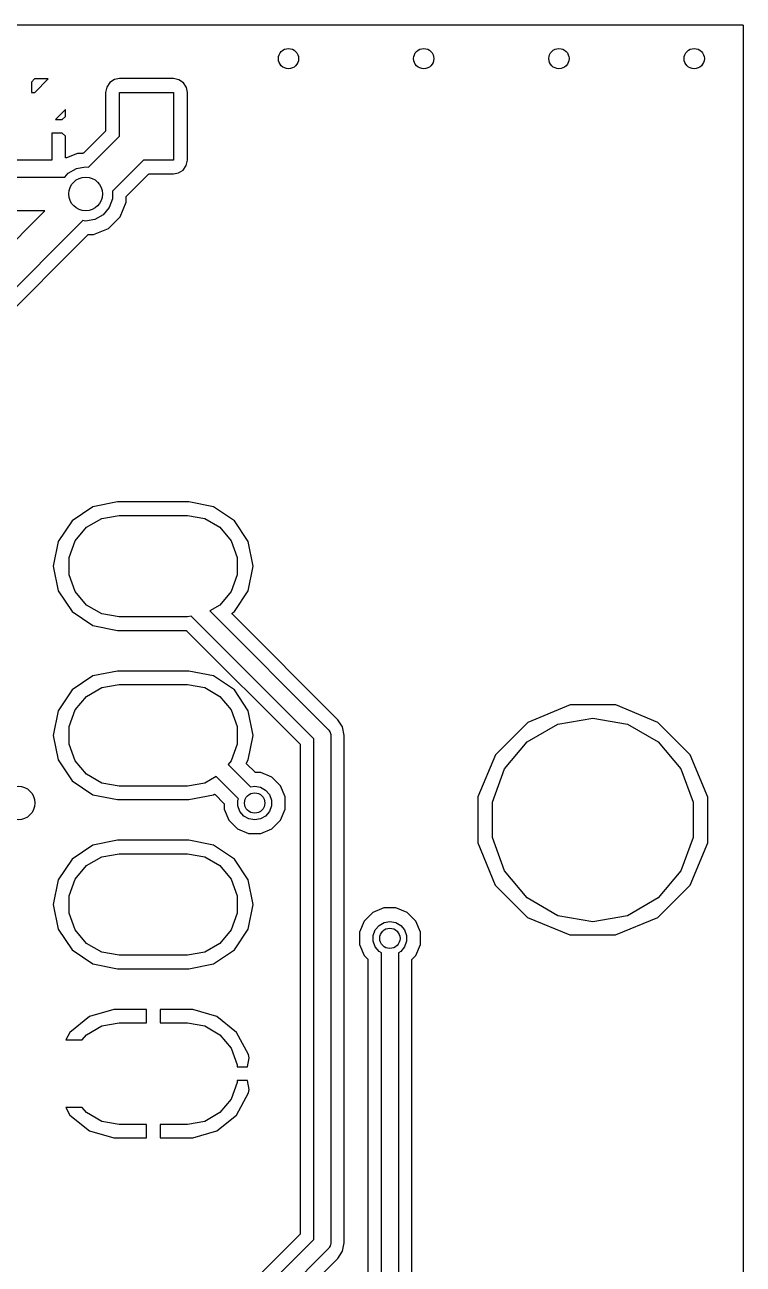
# Model space of a CAD drawing. Extents: x 0.3 to 75.7, y -92.7 to -0.5.
# Drawn here: x 65.1 to 75.72, y -73.82 to -55.5 of the extents above; entities that cross this region are included whole.
import ezdxf

# ---------------------------------------------------------------- set-up
doc = ezdxf.new("R2010")
doc.units = 0
doc.header["$MEASUREMENT"] = 0
doc.layers.add('BLACK', color=7, linetype='CONTINUOUS')

msp = doc.modelspace()

# ---------------------------------------------------------------- linework, layer by layer
at = {"layer": 'Black'}
for p, q in [((0.288, -55.5), (75.712, -55.5)), ((75.712, -55.5), (75.7131, -55.5002)), ((75.7131, -55.5002), (75.7143, -55.5002)), ((75.7143, -55.5002), (75.7153, -55.5006)), ((75.7153, -55.5006), (75.7164, -55.5008)), ((75.7164, -55.5008), (75.7174, -55.5014)), ((75.7174, -55.5014), (75.7185, -55.5017)), ((75.7185, -55.5017), (75.7194, -55.5025)), ((75.7194, -55.5025), (75.7204, -55.503)), ((75.7204, -55.503), (75.7211, -55.5039)), ((75.7211, -55.5039), (75.722, -55.5046)), ((75.722, -55.5046), (75.7225, -55.5056)), ((75.7225, -55.5056), (75.7233, -55.5065)), ((75.7233, -55.5065), (75.7236, -55.5076)), ((75.7236, -55.5076), (75.7242, -55.5086)), ((75.7242, -55.5086), (75.7244, -55.5097)), ((75.7244, -55.5097), (75.7248, -55.5107)), ((75.7248, -55.5107), (75.7248, -55.5119)), ((75.7248, -55.5119), (75.725, -55.513)), ((75.725, -55.513), (75.725, -92.712)), ((65.2456, -56.3), (65.2, -56.3456)), ((65.2, -56.3456), (65.2, -56.5)), ((65.4464, -56.3), (65.2456, -56.3)), ((65.2464, -56.5), (65.4464, -56.3)), ((66.3578, -56.3538), (66.3122, -56.4207)), ((66.426, -56.31), (66.3578, -56.3538)), ((66.5012, -56.2958), (66.426, -56.31)), ((67.2987, -56.2958), (66.5012, -56.2958)), ((67.3793, -56.3122), (67.2987, -56.2958)), ((67.4462, -56.3578), (67.3793, -56.3122)), ((67.49, -56.426), (67.4462, -56.3578)), ((65.2, -56.5), (65.2464, -56.5)), ((66.3122, -56.4207), (66.2958, -56.5013)), ((66.2958, -56.5013), (66.2958, -57.0624)), ((66.5, -57.1464), (66.5, -56.5)), ((66.5, -56.5), (67.3, -56.5)), ((67.3, -56.5), (67.3, -57.5)), ((67.5042, -56.5012), (67.49, -56.426)), ((67.5042, -57.4987), (67.5042, -56.5012)), ((65.7, -56.7536), (65.5536, -56.9)), ((65.7, -56.8544), (65.7, -56.7536)), ((65.5536, -56.9), (65.6544, -56.9)), ((65.6544, -56.9), (65.7, -56.8544)), ((65.6544, -57.1), (65.5, -57.1)), ((65.5, -57.1), (65.5, -57.5)), ((65.7, -57.1456), (65.6544, -57.1)), ((66.292, -57.0716), (65.9674, -57.3962)), ((66.2923, -57.0711), (66.292, -57.0716)), ((66.2928, -57.0707), (66.2923, -57.0711)), ((66.2936, -57.0693), (66.2928, -57.0707)), ((66.2946, -57.0679), (66.2936, -57.0693)), ((66.2948, -57.0673), (66.2946, -57.0679)), ((66.295, -57.0668), (66.2948, -57.0673)), ((66.2953, -57.0652), (66.295, -57.0668)), ((66.2958, -57.0635), (66.2953, -57.0652)), ((66.2958, -57.0624), (66.2957, -57.063)), ((66.2957, -57.063), (66.2958, -57.0635)), ((65.7, -57.4553), (65.7, -57.1456)), ((66.0408, -57.6057), (66.5, -57.1464)), ((65.5, -57.5), (64.7, -57.5)), ((65.7002, -57.4567), (65.7, -57.4553)), ((65.7003, -57.4581), (65.7002, -57.4567)), ((65.7006, -57.4589), (65.7003, -57.4581)), ((65.7008, -57.4598), (65.7006, -57.4589)), ((65.7015, -57.461), (65.7008, -57.4598)), ((65.702, -57.4623), (65.7015, -57.461)), ((65.7026, -57.4629), (65.702, -57.4623)), ((65.703, -57.4637), (65.7026, -57.4629)), ((65.7041, -57.4646), (65.703, -57.4637)), ((65.7051, -57.4656), (65.7041, -57.4646)), ((65.7058, -57.466), (65.7051, -57.4656)), ((65.7065, -57.4666), (65.7058, -57.466)), ((65.7078, -57.4671), (65.7065, -57.4666)), ((65.7091, -57.4677), (65.7078, -57.4671)), ((65.7099, -57.4678), (65.7091, -57.4677)), ((65.7107, -57.4681), (65.7099, -57.4678)), ((65.7122, -57.4681), (65.7107, -57.4681)), ((65.7136, -57.4683), (65.7122, -57.4681)), ((65.7144, -57.4681), (65.7136, -57.4683)), ((65.7153, -57.4681), (65.7144, -57.4681)), ((65.7166, -57.4676), (65.7153, -57.4681)), ((65.718, -57.4673), (65.7166, -57.4676)), ((65.8812, -57.3999), (65.718, -57.4673)), ((65.9582, -57.4), (65.8812, -57.3999)), ((65.9588, -57.3999), (65.9582, -57.4)), ((65.9594, -57.3999), (65.9588, -57.3999)), ((65.961, -57.3995), (65.9594, -57.3999)), ((65.9627, -57.3992), (65.961, -57.3995)), ((65.9632, -57.3989), (65.9627, -57.3992)), ((65.9637, -57.3987), (65.9632, -57.3989)), ((65.9651, -57.3978), (65.9637, -57.3987)), ((65.9666, -57.3969), (65.9651, -57.3978)), ((65.967, -57.3965), (65.9666, -57.3969)), ((65.9674, -57.3962), (65.967, -57.3965)), ((66.8536, -57.5), (66.3954, -57.9581)), ((67.3, -57.5), (66.8536, -57.5)), ((67.4878, -57.5793), (67.5042, -57.4987)), ((65.6936, -57.75), (65.7419, -57.6924)), ((65.7419, -57.6924), (65.8627, -57.6227)), ((65.8627, -57.6227), (66, -57.5985)), ((66, -57.5985), (66.0408, -57.6057)), ((67.2988, -57.7042), (67.374, -57.69)), ((67.374, -57.69), (67.4422, -57.6462)), ((67.4422, -57.6462), (67.4878, -57.5793)), ((63.5, -57.75), (65.6936, -57.75)), ((66.6038, -58.0326), (66.9284, -57.708)), ((66.9284, -57.708), (66.9289, -57.7077)), ((66.9289, -57.7077), (66.9293, -57.7072)), ((66.9293, -57.7072), (66.9307, -57.7064)), ((66.9307, -57.7064), (66.9321, -57.7054)), ((66.9321, -57.7054), (66.9327, -57.7052)), ((66.9327, -57.7052), (66.9332, -57.705)), ((66.9332, -57.705), (66.9348, -57.7047)), ((66.9348, -57.7047), (66.9365, -57.7042)), ((66.9365, -57.7042), (66.937, -57.7043)), ((66.937, -57.7043), (66.9376, -57.7042)), ((66.9376, -57.7042), (67.2988, -57.7042)), ((66.3954, -57.9581), (66.3954, -58.0697)), ((66.5999, -58.1199), (66.6, -58.0418)), ((66.6, -58.0407), (66.6005, -58.039)), ((66.6001, -58.0412), (66.6, -58.0407)), ((66.6, -58.0418), (66.6001, -58.0412)), ((66.6005, -58.039), (66.6008, -58.0374)), ((66.6008, -58.0374), (66.601, -58.0369)), ((66.601, -58.0369), (66.6012, -58.0363)), ((66.6012, -58.0363), (66.6022, -58.0349)), ((66.6022, -58.0349), (66.603, -58.0335)), ((66.603, -58.0335), (66.6034, -58.0331)), ((66.6034, -58.0331), (66.6038, -58.0326)), ((66.3477, -58.2008), (66.2581, -58.3076)), ((66.3954, -58.0697), (66.3477, -58.2008)), ((66.5084, -58.3403), (66.5999, -58.1199)), ((63.5408, -60.1057), (65.3964, -58.25)), ((65.3964, -58.25), (63.6036, -58.25)), ((65.9592, -58.3943), (63.8954, -60.4581)), ((66, -58.4015), (65.9592, -58.3943)), ((66.1373, -58.3773), (66, -58.4015)), ((66.2581, -58.3076), (66.1373, -58.3773)), ((66.3394, -58.509), (66.5084, -58.3403)), ((64.1038, -60.5326), (66.0326, -58.6038)), ((66.0326, -58.6038), (66.033, -58.6035)), ((66.033, -58.6035), (66.0334, -58.6031)), ((66.0334, -58.6031), (66.0349, -58.6022)), ((66.0349, -58.6022), (66.0362, -58.6013)), ((66.0362, -58.6013), (66.0368, -58.6011)), ((66.0368, -58.6011), (66.0373, -58.6008)), ((66.0373, -58.6008), (66.039, -58.6005)), ((66.039, -58.6005), (66.0406, -58.6001)), ((66.0406, -58.6001), (66.0412, -58.6001)), ((66.0412, -58.6001), (66.0418, -58.6)), ((66.0418, -58.6), (66.1188, -58.6001)), ((66.1188, -58.6001), (66.3394, -58.509)), ((66.1079, -62.6225), (65.7998, -62.8284)), ((66.4726, -62.55), (66.1079, -62.6225)), ((67.5274, -62.55), (66.4726, -62.55)), ((67.8921, -62.6225), (67.5274, -62.55)), ((68.2002, -62.8284), (67.8921, -62.6225)), ((66.0131, -62.9255), (66.2387, -62.7952)), ((66.2387, -62.7952), (66.4952, -62.75)), ((66.4952, -62.75), (67.5048, -62.75)), ((67.5048, -62.75), (67.7613, -62.7952)), ((67.7613, -62.7952), (67.9869, -62.9255)), ((65.7998, -62.8284), (65.5939, -63.1365)), ((65.8457, -63.125), (66.0131, -62.9255)), ((67.9869, -62.9255), (68.1543, -63.125)), ((68.4061, -63.1365), (68.2002, -62.8284)), ((65.5939, -63.1365), (65.5216, -63.5)), ((65.7566, -63.3698), (65.8457, -63.125)), ((68.1543, -63.125), (68.2434, -63.3698)), ((68.4784, -63.5), (68.4061, -63.1365)), ((65.7566, -63.6302), (65.7566, -63.3698)), ((68.2434, -63.3698), (68.2434, -63.6302)), ((65.5216, -63.5), (65.5939, -63.8635)), ((68.4061, -63.8635), (68.4784, -63.5)), ((65.8457, -63.875), (65.7566, -63.6302)), ((68.2434, -63.6302), (68.1543, -63.875)), ((65.5939, -63.8635), (65.7998, -64.1716)), ((66.0131, -64.0745), (65.8457, -63.875)), ((68.1543, -63.875), (67.9869, -64.0745)), ((68.2002, -64.1716), (68.4061, -63.8635)), ((66.2387, -64.2048), (66.0131, -64.0745)), ((67.9869, -64.0745), (67.8375, -64.1608)), ((65.7998, -64.1716), (66.1079, -64.3774)), ((66.4952, -64.25), (66.2387, -64.2048)), ((67.5048, -64.25), (66.4952, -64.25)), ((67.563, -64.2397), (67.5048, -64.25)), ((69.375, -66.0518), (67.563, -64.2397)), ((67.8375, -64.1608), (69.5884, -65.9116)), ((68.1663, -64.2021), (68.1665, -64.2)), ((68.1663, -64.2022), (68.1663, -64.2021)), ((68.1663, -64.2024), (68.1663, -64.2022)), ((68.1668, -64.2044), (68.1663, -64.2024)), ((68.1665, -64.2), (68.1667, -64.1979)), ((68.1667, -64.1977), (68.1668, -64.1976)), ((68.1667, -64.1979), (68.1667, -64.1977)), ((68.1668, -64.1976), (68.1677, -64.1957)), ((68.1673, -64.2065), (68.1668, -64.2044)), ((68.1674, -64.2066), (68.1673, -64.2065)), ((68.1675, -64.2067), (68.1674, -64.2066)), ((68.1687, -64.2084), (68.1675, -64.2067)), ((68.1677, -64.1957), (68.1686, -64.1938)), ((68.1686, -64.1938), (68.1687, -64.1937)), ((68.1687, -64.1937), (68.1688, -64.1935)), ((68.1698, -64.2102), (68.1687, -64.2084)), ((68.1688, -64.1935), (68.1703, -64.1921)), ((68.17, -64.2103), (68.1698, -64.2102)), ((68.17, -64.2104), (68.17, -64.2103)), ((69.7289, -65.7693), (68.17, -64.2104)), ((68.1703, -64.1921), (68.1718, -64.1906)), ((68.1718, -64.1906), (68.1719, -64.1905)), ((68.1719, -64.1905), (68.172, -64.1904)), ((68.172, -64.1904), (68.2002, -64.1716)), ((66.1079, -64.3774), (66.4726, -64.45)), ((66.4726, -64.45), (67.485, -64.45)), ((67.485, -64.45), (67.4856, -64.4501)), ((67.4856, -64.4501), (67.4861, -64.45)), ((67.4861, -64.45), (67.4878, -64.4505)), ((67.4878, -64.4505), (67.4894, -64.4508)), ((67.4894, -64.4508), (67.4899, -64.4511)), ((67.4899, -64.4511), (67.4905, -64.4512)), ((67.4905, -64.4512), (67.4919, -64.4522)), ((67.4919, -64.4522), (67.4934, -64.453)), ((67.4934, -64.453), (67.4937, -64.4535)), ((67.4937, -64.4535), (67.4942, -64.4538)), ((67.4942, -64.4538), (69.1712, -66.1308)), ((66.1079, -65.1226), (65.7998, -65.3284)), ((66.4726, -65.05), (66.1079, -65.1226)), ((67.5274, -65.05), (66.4726, -65.05)), ((67.8921, -65.1226), (67.5274, -65.05)), ((68.2002, -65.3284), (67.8921, -65.1226)), ((65.7998, -65.3284), (65.5939, -65.6365)), ((66.0131, -65.4255), (66.2387, -65.2952)), ((66.2387, -65.2952), (66.4952, -65.25)), ((66.4952, -65.25), (67.5048, -65.25)), ((67.5048, -65.25), (67.7613, -65.2952)), ((67.7613, -65.2952), (67.9869, -65.4255)), ((68.4061, -65.6365), (68.2002, -65.3284)), ((65.8457, -65.625), (66.0131, -65.4255)), ((67.9869, -65.4255), (68.1543, -65.625)), ((73.1633, -65.5497), (72.5383, -65.808)), ((73.8396, -65.5503), (73.1633, -65.5497)), ((74.4642, -65.8097), (73.8396, -65.5503)), ((65.5939, -65.6365), (65.5216, -66)), ((65.7566, -65.8698), (65.8457, -65.625)), ((68.1543, -65.625), (68.2434, -65.8698)), ((68.4784, -66), (68.4061, -65.6365)), ((72.985, -65.8351), (73.5, -65.7443)), ((73.5, -65.7443), (74.015, -65.8351)), ((65.7566, -66.1302), (65.7566, -65.8698)), ((68.2434, -65.8698), (68.2434, -66.1302)), ((69.5884, -65.9116), (69.5915, -65.9161)), ((69.5915, -65.9161), (69.5958, -65.9197)), ((69.5958, -65.9197), (69.6039, -65.9338)), ((69.6039, -65.9338), (69.6133, -65.9472)), ((69.8, -65.8757), (69.7289, -65.7693)), ((69.825, -66.0013), (69.8, -65.8757)), ((72.5383, -65.808), (72.0597, -66.2858)), ((72.5321, -66.0965), (72.985, -65.8351)), ((74.015, -65.8351), (74.4679, -66.0965)), ((74.942, -66.2883), (74.4642, -65.8097)), ((65.5216, -66), (65.5939, -66.3635)), ((68.4061, -66.3635), (68.4784, -66)), ((69.375, -73.4482), (69.375, -66.0518)), ((69.6133, -65.9472), (69.6147, -65.9525)), ((69.6147, -65.9525), (69.6175, -65.9572)), ((69.6175, -65.9572), (69.6203, -65.9733)), ((69.6203, -65.9733), (69.6245, -65.9891)), ((69.6245, -65.9891), (69.624, -65.9946)), ((69.624, -65.9946), (69.625, -66)), ((69.625, -66), (69.625, -73.5)), ((69.825, -67.5892), (69.825, -66.0013)), ((72.196, -66.4971), (72.5321, -66.0965)), ((74.4679, -66.0965), (74.804, -66.4971)), ((65.8457, -66.375), (65.7566, -66.1302)), ((68.2434, -66.1302), (68.1543, -66.375)), ((69.1712, -66.1308), (69.1715, -66.1313)), ((69.1715, -66.1313), (69.172, -66.1316)), ((69.172, -66.1316), (69.1728, -66.1331)), ((69.1728, -66.1331), (69.1738, -66.1345)), ((69.1738, -66.1345), (69.1739, -66.1351)), ((69.1739, -66.1351), (69.1742, -66.1356)), ((69.1742, -66.1356), (69.1745, -66.1372)), ((69.1745, -66.1372), (69.175, -66.1389)), ((69.175, -66.1389), (69.1749, -66.1394)), ((69.1749, -66.1394), (69.175, -66.14)), ((69.175, -66.14), (69.175, -73.36)), ((72.0597, -66.2858), (71.8003, -66.9104)), ((75.2003, -66.9133), (74.942, -66.2883)), ((65.5939, -66.3635), (65.7998, -66.6716)), ((66.0131, -66.5745), (65.8457, -66.375)), ((68.1543, -66.375), (68.1075, -66.4307)), ((68.1075, -66.4307), (68.4369, -66.7602)), ((68.3766, -66.4127), (68.3768, -66.4106)), ((68.3767, -66.4129), (68.3766, -66.4127)), ((68.3767, -66.413), (68.3767, -66.4129)), ((68.3773, -66.415), (68.3767, -66.413)), ((68.3768, -66.4106), (68.377, -66.4085)), ((68.377, -66.4082), (68.3779, -66.4063)), ((68.377, -66.4084), (68.377, -66.4082)), ((68.377, -66.4085), (68.377, -66.4084)), ((68.3778, -66.4171), (68.3773, -66.415)), ((68.3779, -66.4172), (68.3778, -66.4171)), ((68.3779, -66.4063), (68.3788, -66.4044)), ((68.3779, -66.4173), (68.3779, -66.4172)), ((68.3792, -66.419), (68.3779, -66.4173)), ((68.3788, -66.4044), (68.4061, -66.3635)), ((68.3804, -66.4208), (68.3792, -66.419)), ((68.5058, -66.5462), (68.3804, -66.4208)), ((66.2387, -66.7048), (66.0131, -66.5745)), ((67.9304, -66.6071), (67.7613, -66.7048)), ((68.26, -66.9368), (67.9304, -66.6071)), ((68.5063, -66.5465), (68.5058, -66.5462)), ((68.5067, -66.547), (68.5063, -66.5465)), ((68.5081, -66.5478), (68.5067, -66.547)), ((68.5095, -66.5488), (68.5081, -66.5478)), ((68.5101, -66.5489), (68.5095, -66.5488)), ((68.5106, -66.5492), (68.5101, -66.5489)), ((68.5122, -66.5495), (68.5106, -66.5492)), ((68.5139, -66.55), (68.5122, -66.5495)), ((68.5144, -66.5499), (68.5139, -66.55)), ((68.515, -66.55), (68.5144, -66.5499)), ((68.5899, -66.5501), (68.515, -66.55)), ((68.7552, -66.6187), (68.5899, -66.5501)), ((68.8817, -66.7454), (68.7552, -66.6187)), ((72.0171, -66.9885), (72.196, -66.4971)), ((74.804, -66.4971), (74.9829, -66.9885)), ((65.7998, -66.6716), (66.1079, -66.8774)), ((66.4952, -66.75), (66.2387, -66.7048)), ((67.5048, -66.75), (66.4952, -66.75)), ((67.7613, -66.7048), (67.5048, -66.75)), ((68.4369, -66.7602), (68.5, -66.749)), ((68.5, -66.749), (68.5858, -66.7642)), ((68.5858, -66.7642), (68.6613, -66.8078)), ((68.6613, -66.8078), (68.7173, -66.8745)), ((68.9501, -66.9109), (68.8817, -66.7454)), ((66.1079, -66.8774), (66.4726, -66.95)), ((66.4726, -66.95), (67.5274, -66.95)), ((67.5274, -66.95), (67.8921, -66.8774)), ((67.8921, -66.8774), (67.8987, -66.8731)), ((67.8987, -66.8731), (67.9006, -66.8722)), ((67.9006, -66.8722), (67.9025, -66.8713)), ((67.9025, -66.8713), (67.9027, -66.8713)), ((67.9027, -66.8713), (67.9028, -66.8713)), ((67.9028, -66.8713), (67.9049, -66.8711)), ((67.9049, -66.8711), (67.907, -66.8709)), ((67.907, -66.8709), (67.9072, -66.871)), ((67.9072, -66.871), (67.9073, -66.871)), ((67.9073, -66.871), (67.9093, -66.8716)), ((67.9093, -66.8716), (67.9114, -66.8721)), ((67.9114, -66.8721), (67.9115, -66.8722)), ((67.9115, -66.8722), (67.9116, -66.8722)), ((67.9116, -66.8722), (67.9133, -66.8735)), ((67.9133, -66.8735), (67.9151, -66.8747)), ((67.9151, -66.8747), (68.0462, -67.0058)), ((68.0462, -67.0058), (68.0465, -67.0063)), ((68.0465, -67.0063), (68.047, -67.0066)), ((68.047, -67.0066), (68.0478, -67.0081)), ((68.0478, -67.0081), (68.0488, -67.0095)), ((68.0488, -67.0095), (68.0489, -67.0101)), ((68.0489, -67.0101), (68.0492, -67.0106)), ((68.0492, -67.0106), (68.0495, -67.0122)), ((68.0495, -67.0122), (68.0499, -67.0139)), ((68.0499, -67.0139), (68.0499, -67.0144)), ((68.0499, -67.0144), (68.05, -67.015)), ((68.05, -67.015), (68.0499, -67.0891)), ((68.2529, -66.9564), (68.26, -66.9368)), ((68.2529, -67.0436), (68.2529, -66.9564)), ((68.7173, -66.8745), (68.7471, -66.9564)), ((68.7471, -66.9564), (68.7471, -67.0436)), ((68.9499, -67.0899), (68.9501, -66.9109)), ((71.8003, -66.9104), (71.7997, -67.5867)), ((72.0171, -67.5115), (72.0171, -66.9885)), ((74.9829, -66.9885), (74.9829, -67.5115)), ((75.1997, -67.5896), (75.2003, -66.9133)), ((68.0499, -67.0891), (68.1183, -67.2546)), ((68.2827, -67.1255), (68.2529, -67.0436)), ((68.3387, -67.1922), (68.2827, -67.1255)), ((68.4142, -67.2358), (68.3387, -67.1922)), ((68.6613, -67.1922), (68.5858, -67.2358)), ((68.7173, -67.1255), (68.6613, -67.1922)), ((68.7471, -67.0436), (68.7173, -67.1255)), ((68.8813, -67.2552), (68.9499, -67.0899)), ((68.1183, -67.2546), (68.2448, -67.3813)), ((68.2448, -67.3813), (68.4101, -67.4499)), ((68.5, -67.251), (68.4142, -67.2358)), ((68.5858, -67.2358), (68.5, -67.251)), ((68.5891, -67.4501), (68.7546, -67.3817)), ((68.7546, -67.3817), (68.8813, -67.2552)), ((66.4726, -67.55), (66.1079, -67.6226)), ((67.5274, -67.55), (66.4726, -67.55)), ((67.8921, -67.6226), (67.5274, -67.55)), ((68.4101, -67.4499), (68.5891, -67.4501)), ((72.196, -68.0029), (72.0171, -67.5115)), ((74.9829, -67.5115), (74.804, -68.0029)), ((66.1079, -67.6226), (65.7998, -67.8284)), ((66.2387, -67.7952), (66.4952, -67.75)), ((66.4952, -67.75), (67.5048, -67.75)), ((67.5048, -67.75), (67.7613, -67.7952)), ((68.2002, -67.8284), (67.8921, -67.6226)), ((69.825, -73.4987), (69.825, -67.5892)), ((71.7997, -67.5867), (72.058, -68.2117)), ((74.9403, -68.2142), (75.1997, -67.5896)), ((65.7998, -67.8284), (65.5939, -68.1365)), ((65.8457, -68.125), (66.0131, -67.9255)), ((66.0131, -67.9255), (66.2387, -67.7952)), ((67.7613, -67.7952), (67.9869, -67.9255)), ((67.9869, -67.9255), (68.1543, -68.125)), ((68.4061, -68.1365), (68.2002, -67.8284)), ((65.7566, -68.3698), (65.8457, -68.125)), ((68.1543, -68.125), (68.2434, -68.3698)), ((72.5321, -68.4035), (72.196, -68.0029)), ((74.804, -68.0029), (74.4679, -68.4035)), ((65.5939, -68.1365), (65.5216, -68.5)), ((68.4784, -68.5), (68.4061, -68.1365)), ((72.058, -68.2117), (72.5358, -68.6903)), ((74.4617, -68.692), (74.9403, -68.2142)), ((65.7566, -68.6302), (65.7566, -68.3698)), ((68.2434, -68.3698), (68.2434, -68.6302)), ((72.985, -68.6649), (72.5321, -68.4035)), ((74.4679, -68.4035), (74.015, -68.6649)), ((65.5216, -68.5), (65.5939, -68.8635)), ((65.8457, -68.875), (65.7566, -68.6302)), ((68.2434, -68.6302), (68.1543, -68.875)), ((68.4061, -68.8635), (68.4784, -68.5)), ((70.2454, -68.6183), (70.1187, -68.7448)), ((70.4109, -68.5499), (70.2454, -68.6183)), ((70.5899, -68.5501), (70.4109, -68.5499)), ((70.7552, -68.6187), (70.5899, -68.5501)), ((70.8817, -68.7454), (70.7552, -68.6187)), ((73.5, -68.7557), (72.985, -68.6649)), ((74.015, -68.6649), (73.5, -68.7557)), ((65.5939, -68.8635), (65.7998, -69.1716)), ((68.2002, -69.1716), (68.4061, -68.8635)), ((70.1187, -68.7448), (70.0501, -68.9101)), ((70.2827, -68.8745), (70.3387, -68.8078)), ((70.3387, -68.8078), (70.4142, -68.7642)), ((70.4142, -68.7642), (70.5, -68.749)), ((70.5, -68.749), (70.5858, -68.7642)), ((70.5858, -68.7642), (70.6613, -68.8078)), ((70.6613, -68.8078), (70.7173, -68.8745)), ((70.9501, -68.9109), (70.8817, -68.7454)), ((72.5358, -68.6903), (73.1604, -68.9497)), ((73.8367, -68.9503), (74.4617, -68.692)), ((66.0131, -69.0745), (65.8457, -68.875)), ((68.1543, -68.875), (67.9869, -69.0745)), ((70.0501, -68.9101), (70.0499, -69.0891)), ((70.2529, -68.9564), (70.2827, -68.8745)), ((70.2529, -69.0436), (70.2529, -68.9564)), ((70.2827, -69.1255), (70.2529, -69.0436)), ((70.7173, -68.8745), (70.7471, -68.9564)), ((70.7471, -69.0436), (70.7173, -69.1255)), ((70.7471, -68.9564), (70.7471, -69.0436)), ((70.9499, -69.0899), (70.9501, -68.9109)), ((73.1604, -68.9497), (73.8367, -68.9503)), ((65.7998, -69.1716), (66.1079, -69.3774)), ((66.2387, -69.2048), (66.0131, -69.0745)), ((66.4952, -69.25), (66.2387, -69.2048)), ((67.7613, -69.2048), (67.5048, -69.25)), ((67.9869, -69.0745), (67.7613, -69.2048)), ((67.8921, -69.3774), (68.2002, -69.1716)), ((70.0499, -69.0891), (70.1183, -69.2546)), ((70.3387, -69.1922), (70.2827, -69.1255)), ((70.375, -69.2132), (70.3387, -69.1922)), ((70.375, -74.9482), (70.375, -69.2132)), ((70.6613, -69.1922), (70.625, -69.2132)), ((70.625, -69.2132), (70.625, -75)), ((70.7173, -69.1255), (70.6613, -69.1922)), ((70.8813, -69.2552), (70.9499, -69.0899)), ((66.1079, -69.3774), (66.4726, -69.45)), ((67.5048, -69.25), (66.4952, -69.25)), ((67.5274, -69.45), (67.8921, -69.3774)), ((70.1183, -69.2546), (70.1712, -69.3076)), ((70.1712, -69.3076), (70.1715, -69.308)), ((70.1715, -69.308), (70.172, -69.3084)), ((70.172, -69.3084), (70.1728, -69.3099)), ((70.1728, -69.3099), (70.1738, -69.3113)), ((70.1738, -69.3113), (70.1739, -69.3118)), ((70.1739, -69.3118), (70.1742, -69.3123)), ((70.1742, -69.3123), (70.1745, -69.314)), ((70.1745, -69.314), (70.175, -69.3156)), ((70.175, -69.3156), (70.1749, -69.3162)), ((70.1749, -69.3162), (70.175, -69.3168)), ((70.175, -69.3168), (70.175, -74.86)), ((70.825, -69.3157), (70.8255, -69.314)), ((70.8251, -69.3162), (70.825, -69.3157)), ((70.825, -69.3168), (70.8251, -69.3162)), ((70.825, -74.9987), (70.825, -69.3168)), ((70.8255, -69.314), (70.8258, -69.3124)), ((70.8258, -69.3124), (70.8261, -69.3119)), ((70.8261, -69.3119), (70.8262, -69.3113)), ((70.8262, -69.3113), (70.8272, -69.3099)), ((70.8272, -69.3099), (70.828, -69.3084)), ((70.828, -69.3084), (70.8285, -69.3081)), ((70.8285, -69.3081), (70.8288, -69.3076)), ((70.8288, -69.3076), (70.8813, -69.2552)), ((66.4726, -69.45), (67.5274, -69.45)), ((66.4149, -70.05), (66.0573, -70.1553)), ((66.9, -70.05), (66.4149, -70.05)), ((66.9, -70.25), (66.9, -70.05)), ((67.1, -70.05), (67.1, -70.25)), ((67.5851, -70.05), (67.1, -70.05)), ((67.9427, -70.1553), (67.5851, -70.05)), ((66.0573, -70.1553), (65.7677, -70.3891)), ((66.0131, -70.4255), (66.2387, -70.2952)), ((66.2387, -70.2952), (66.4952, -70.25)), ((66.4952, -70.25), (66.9, -70.25)), ((67.1, -70.25), (67.5048, -70.25)), ((67.5048, -70.25), (67.7613, -70.2952)), ((67.7613, -70.2952), (67.9869, -70.4255)), ((68.2323, -70.3891), (67.9427, -70.1553)), ((65.7677, -70.3891), (65.7073, -70.5)), ((65.7073, -70.5), (65.9506, -70.5)), ((65.9506, -70.5), (66.0131, -70.4255)), ((67.9869, -70.4255), (68.1543, -70.625)), ((68.4106, -70.7164), (68.2323, -70.3891)), ((68.1543, -70.625), (68.2434, -70.8698)), ((68.2434, -70.8698), (68.2434, -70.9)), ((68.3948, -70.9), (68.4204, -70.7641)), ((68.4204, -70.7641), (68.4106, -70.7164)), ((68.2434, -70.9), (68.3948, -70.9)), ((68.2434, -71.1302), (68.1543, -71.375)), ((68.2434, -71.1), (68.2434, -71.1302)), ((68.3948, -71.1), (68.2434, -71.1)), ((68.4204, -71.2359), (68.3948, -71.1)), ((68.4106, -71.2836), (68.4204, -71.2359)), ((68.1543, -71.375), (67.9869, -71.5745)), ((68.2323, -71.6109), (68.4106, -71.2836)), ((65.7073, -71.5), (65.7677, -71.6109)), ((65.9506, -71.5), (65.7073, -71.5)), ((65.7677, -71.6109), (66.0573, -71.8447)), ((66.0131, -71.5745), (65.9506, -71.5)), ((66.2387, -71.7048), (66.0131, -71.5745)), ((67.9869, -71.5745), (67.7613, -71.7048)), ((67.9427, -71.8447), (68.2323, -71.6109)), ((66.4952, -71.75), (66.2387, -71.7048)), ((66.9, -71.75), (66.4952, -71.75)), ((66.9, -71.95), (66.9, -71.75)), ((67.5048, -71.75), (67.1, -71.75)), ((67.1, -71.75), (67.1, -71.95)), ((67.7613, -71.7048), (67.5048, -71.75)), ((66.0573, -71.8447), (66.4149, -71.95)), ((66.4149, -71.95), (66.9, -71.95)), ((67.1, -71.95), (67.5851, -71.95)), ((67.5851, -71.95), (67.9427, -71.8447)), ((69.1712, -73.3692), (67.4942, -75.0462)), ((69.1715, -73.3687), (69.1712, -73.3692)), ((69.172, -73.3684), (69.1715, -73.3687)), ((69.1728, -73.3669), (69.172, -73.3684)), ((69.1738, -73.3655), (69.1728, -73.3669)), ((69.1739, -73.3649), (69.1738, -73.3655)), ((69.1742, -73.3644), (69.1739, -73.3649)), ((69.1745, -73.3628), (69.1742, -73.3644)), ((69.175, -73.3611), (69.1745, -73.3628)), ((69.175, -73.36), (69.1749, -73.3606)), ((69.1749, -73.3606), (69.175, -73.3611)), ((67.563, -75.2603), (69.375, -73.4482)), ((69.5884, -73.5884), (67.8375, -75.3392)), ((69.5915, -73.5839), (69.5884, -73.5884)), ((69.5958, -73.5803), (69.5915, -73.5839)), ((69.6039, -73.5662), (69.5958, -73.5803)), ((69.6133, -73.5528), (69.6039, -73.5662)), ((69.6147, -73.5475), (69.6133, -73.5528)), ((69.6175, -73.5428), (69.6147, -73.5475)), ((69.6203, -73.5267), (69.6175, -73.5428)), ((69.6245, -73.5109), (69.6203, -73.5267)), ((69.625, -73.5), (69.624, -73.5054)), ((69.624, -73.5054), (69.6245, -73.5109)), ((69.7289, -73.7307), (69.8, -73.6243)), ((69.8, -73.6243), (69.825, -73.4987)), ((68.17, -75.2896), (69.7289, -73.7307))]:
    msp.add_line(p, q, dxfattribs=at)
for centre, radius in [((69, -56), 0.15), ((71, -56), 0.15), ((73, -56), 0.15), ((75, -56), 0.15), ((66, -58), 0.25), ((65, -67), 0.25), ((68.5, -67), 0.15), ((70.5, -69), 0.15)]:
    msp.add_circle(centre, radius, dxfattribs=at)

doc.saveas('drawing.dxf')
